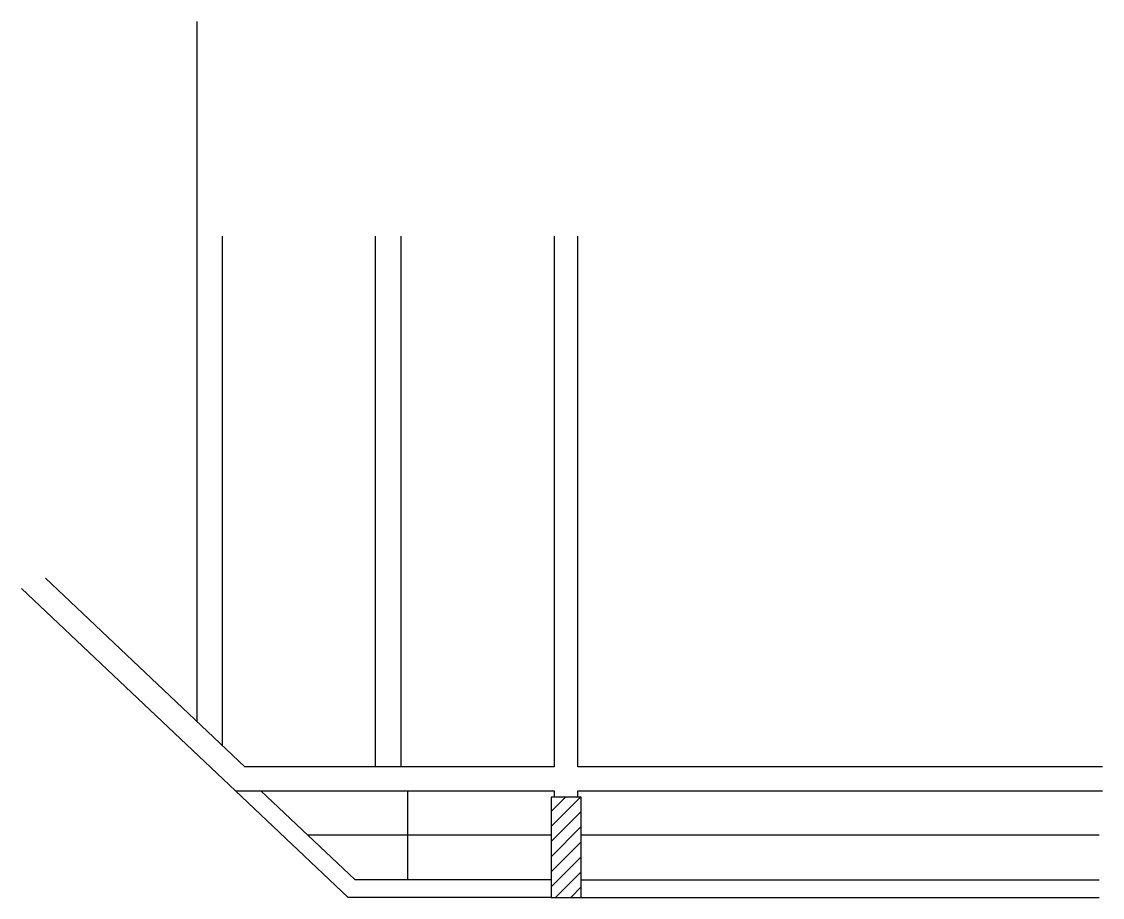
# Model space of a CAD drawing. Header units: metres. Extents: x 3628 to 4490, y 1582 to 2280.
import ezdxf

# ---------------------------------------------------------------- set-up
doc = ezdxf.new("R2010")
doc.units = ezdxf.units.M
for name, color, linetype in [('3', 7, 'Continuous'), ('7', 7, 'Continuous'), ('Painéis', 7, 'Continuous')]:
    doc.layers.add(name, color=color, linetype=linetype)

msp = doc.modelspace()

# ---------------------------------------------------------------- linework, layer by layer
at = {"layer": '3', "color": 7, "lineweight": 25}
for p, q in [((3798.44, 1666.98), (3888.24, 1581.98)), ((3818.8, 1666.98), (3893.81, 1595.98)), ((4050.04, 1638.42), (4073.6, 1661.98)), ((4050.04, 1650.44), (4061.58, 1661.98)), ((4050.04, 1626.4), (4074.04, 1650.4)), ((4050.04, 1614.38), (4074.04, 1638.38)), ((4050.04, 1602.36), (4074.04, 1626.36)), ((4050.04, 1590.34), (4074.04, 1614.34)), ((4050.04, 1595.98), (3893.81, 1595.98)), ((4053.7, 1581.98), (4074.04, 1602.32)), ((4074.04, 1595.98), (4487.04, 1595.98)), ((4065.72, 1581.98), (4074.04, 1590.3)), ((4050.04, 1581.98), (3888.24, 1581.98)), ((4074.04, 1581.98), (4487.04, 1581.98))]:
    msp.add_line(p, q, dxfattribs=at)
for points in [[(4052.54, 2108.98), (4052.54, 1685.98)], [(4071.54, 1685.98), (4071.54, 2108.98)], [(3806, 1685.98), (3647.04, 1836.45)], [(3628.04, 1828.27), (3798.44, 1666.98)], [(4052.54, 1685.98), (3806, 1685.98)], [(4489.54, 1685.98), (4071.54, 1685.98)], [(3798.44, 1666.98), (4052.54, 1666.98)], [(4052.54, 1666.98), (4052.54, 1661.98)], [(4071.54, 1666.98), (4489.54, 1666.98)], [(4071.54, 1661.98), (4071.54, 1666.98)]]:
    msp.add_lwpolyline(points, dxfattribs=at)
at = {"layer": '7', "color": 7, "lineweight": 25}
msp.add_lwpolyline([(4050.04, 1581.98), (4074.04, 1581.98), (4074.04, 1661.98), (4050.04, 1661.98), (4050.04, 1581.98)], dxfattribs=at)
at = {"layer": 'Painéis', "color": 7, "lineweight": 25}
for p, q in [((3768.04, 1721.91), (3768.04, 2279.98)), ((3788.04, 1702.98), (3788.04, 2108.98)), ((3910.04, 1685.98), (3910.04, 2108.98)), ((3930.54, 1685.98), (3930.54, 2108.98)), ((3935.67, 1666.98), (3935.67, 1595.98)), ((4050.04, 1631.48), (3856.31, 1631.48)), ((4487.04, 1631.48), (4074.04, 1631.48))]:
    msp.add_line(p, q, dxfattribs=at)

doc.saveas('drawing.dxf')
